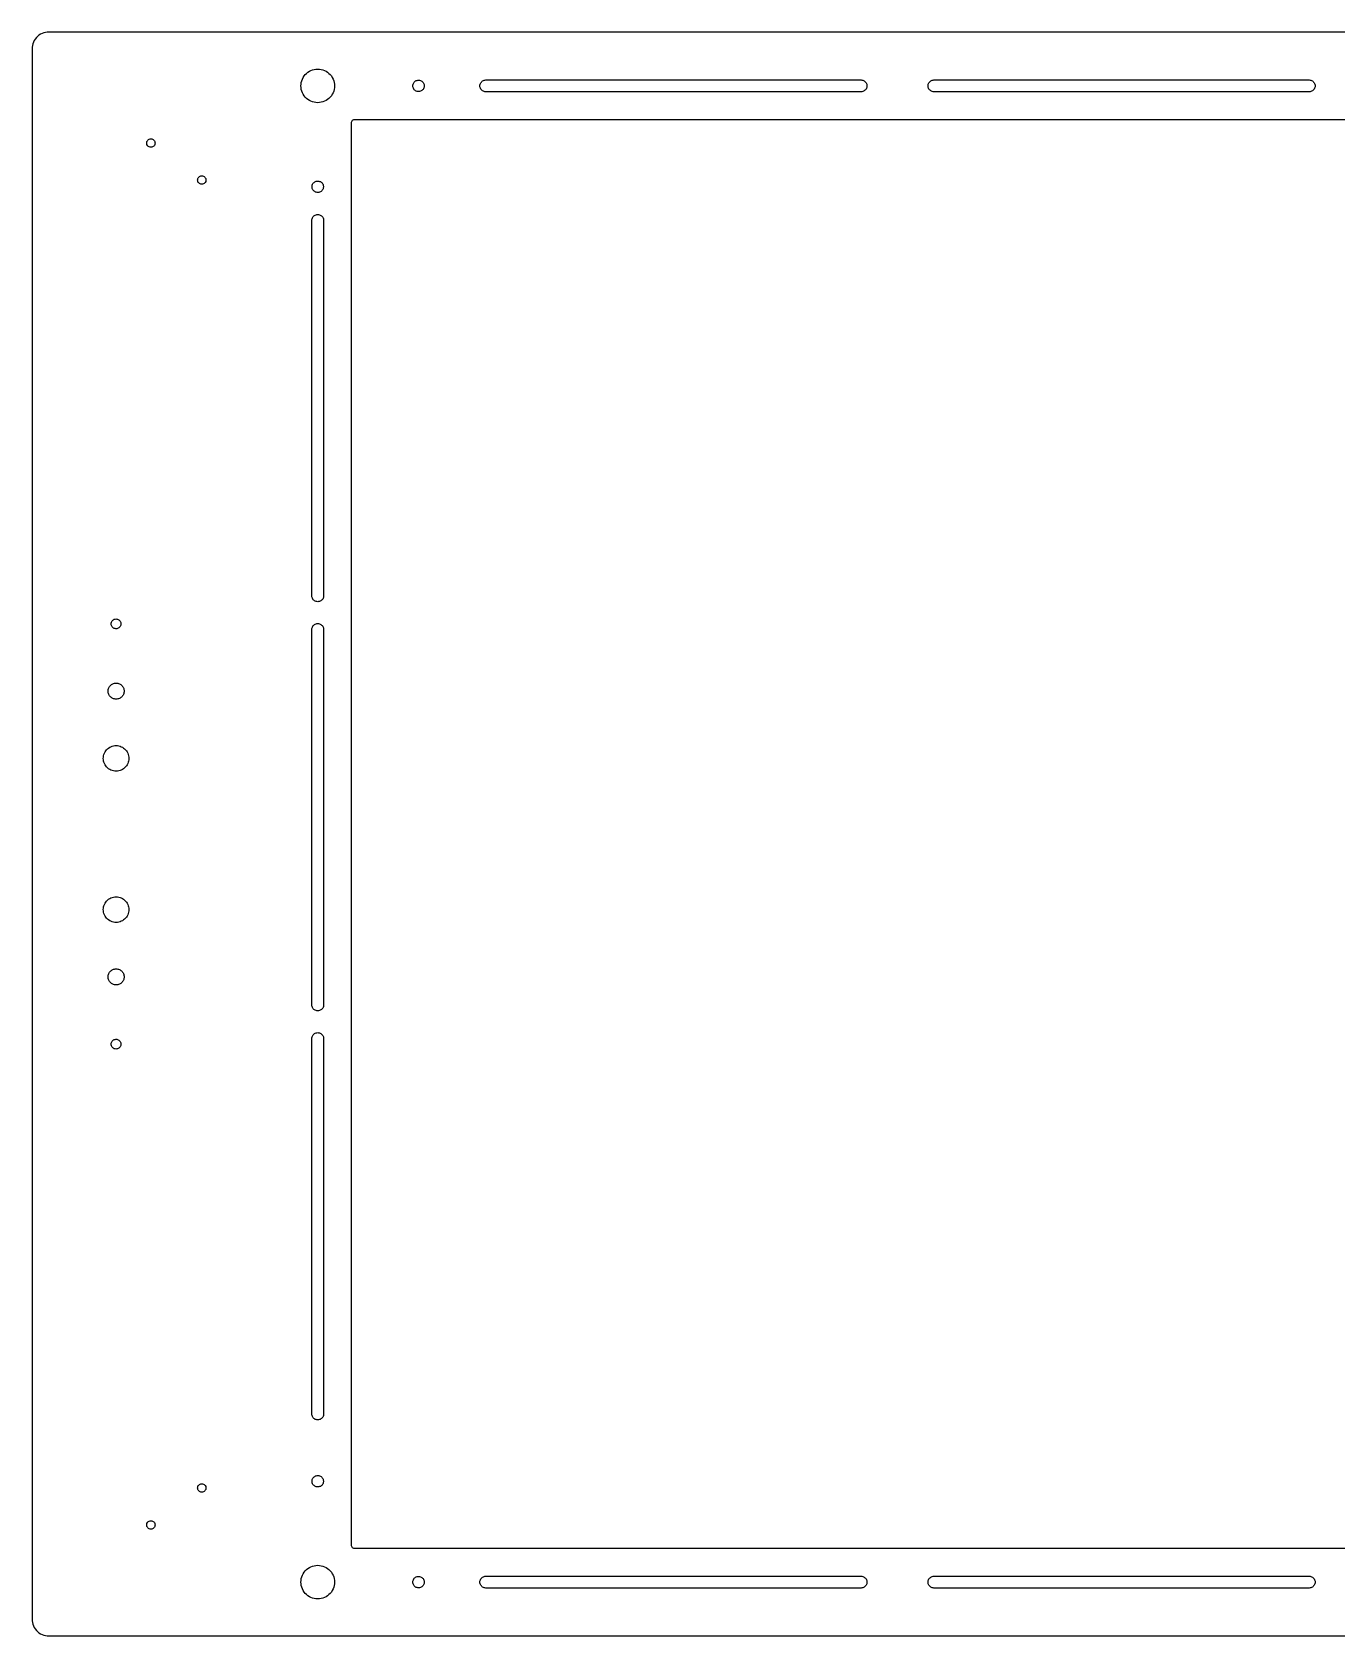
# Model space of a CAD drawing. Header units: metres. Extents: x -325 to 325, y -238 to 238.
# Drawn here: x -325 to 63.2, y -238.5 to 238.5 of the extents above; entities that cross this region are included whole.
import ezdxf

# ---------------------------------------------------------------- set-up
doc = ezdxf.new("R2010")
doc.units = ezdxf.units.M

msp = doc.modelspace()

# ---------------------------------------------------------------- linework, layer by layer
for p, q in [((-320, 238.5), (-320.523, 238.473)), ((320, 238.5), (-320, 238.5)), ((-324.973, 234.023), (-325, 233.5)), ((-324.891, 234.54), (-324.973, 234.023)), ((-324.755, 235.045), (-324.891, 234.54)), ((-324.568, 235.534), (-324.755, 235.045)), ((-324.33, 236), (-324.568, 235.534)), ((-324.045, 236.439), (-324.33, 236)), ((-323.716, 236.846), (-324.045, 236.439)), ((-323.346, 237.216), (-323.716, 236.846)), ((-322.939, 237.545), (-323.346, 237.216)), ((-322.5, 237.83), (-322.939, 237.545)), ((-322.034, 238.068), (-322.5, 237.83)), ((-321.545, 238.255), (-322.034, 238.068)), ((-321.04, 238.391), (-321.545, 238.255)), ((-320.523, 238.473), (-321.04, 238.391)), ((-325, 233.5), (-325, -233.5)), ((-244.755, 224.045), (-244.568, 224.534)), ((-244.568, 224.534), (-244.33, 225)), ((-244.33, 225), (-244.045, 225.439)), ((-244.045, 225.439), (-243.716, 225.846)), ((-243.716, 225.846), (-243.346, 226.216)), ((-243.346, 226.216), (-242.939, 226.545)), ((-242.939, 226.545), (-242.5, 226.83)), ((-242.5, 226.83), (-242.034, 227.068)), ((-242.034, 227.068), (-241.545, 227.255)), ((-241.545, 227.255), (-241.04, 227.391)), ((-241.04, 227.391), (-240.523, 227.473)), ((-240.523, 227.473), (-240, 227.5)), ((-240, 227.5), (-239.477, 227.473)), ((-239.477, 227.473), (-238.96, 227.391)), ((-238.96, 227.391), (-238.455, 227.255)), ((-238.455, 227.255), (-237.966, 227.068)), ((-237.966, 227.068), (-237.5, 226.83)), ((-237.5, 226.83), (-237.061, 226.545)), ((-237.061, 226.545), (-236.654, 226.216)), ((-236.654, 226.216), (-236.284, 225.846)), ((-236.284, 225.846), (-235.955, 225.439)), ((-235.955, 225.439), (-235.67, 225)), ((-235.67, 225), (-235.432, 224.534)), ((-235.432, 224.534), (-235.245, 224.045)), ((-210.43, 224.145), (-210.186, 224.19)), ((-210.186, 224.19), (-209.938, 224.199)), ((-209.938, 224.199), (-209.691, 224.172)), ((-190.493, 224.179), (-190.249, 224.232)), ((-190.249, 224.232), (-190, 224.25)), ((-190, 224.25), (-78.3333, 224.25)), ((-78.3333, 224.25), (-78.0843, 224.232)), ((-78.0843, 224.232), (-77.8403, 224.179)), ((-57.1597, 224.179), (-56.9157, 224.232)), ((-56.9157, 224.232), (-56.6667, 224.25)), ((-56.6667, 224.25), (55, 224.25)), ((55, 224.25), (55.249, 224.232)), ((55.249, 224.232), (55.493, 224.179)), ((-245, 222.5), (-244.973, 223.023)), ((-244.973, 221.977), (-245, 222.5)), ((-244.973, 223.023), (-244.891, 223.54)), ((-244.891, 221.46), (-244.973, 221.977)), ((-244.891, 223.54), (-244.755, 224.045)), ((-244.755, 220.955), (-244.891, 221.46)), ((-244.568, 220.466), (-244.755, 220.955)), ((-244.33, 220), (-244.568, 220.466)), ((-244.045, 219.561), (-244.33, 220)), ((-243.716, 219.154), (-244.045, 219.561)), ((-235.955, 219.561), (-236.284, 219.154)), ((-235.67, 220), (-235.955, 219.561)), ((-235.432, 220.466), (-235.67, 220)), ((-235.245, 220.955), (-235.432, 220.466)), ((-235.245, 224.045), (-235.109, 223.54)), ((-235.109, 221.46), (-235.245, 220.955)), ((-235.109, 223.54), (-235.027, 223.023)), ((-235.027, 221.977), (-235.109, 221.46)), ((-235.027, 223.023), (-235, 222.5)), ((-235, 222.5), (-235.027, 221.977)), ((-211.7, 222.5), (-211.682, 222.748)), ((-211.682, 222.252), (-211.7, 222.5)), ((-211.682, 222.748), (-211.628, 222.99)), ((-211.628, 222.01), (-211.682, 222.252)), ((-211.628, 222.99), (-211.539, 223.222)), ((-211.539, 221.778), (-211.628, 222.01)), ((-211.539, 223.222), (-211.418, 223.438)), ((-211.418, 221.562), (-211.539, 221.778)), ((-211.418, 223.438), (-211.266, 223.634)), ((-211.266, 221.366), (-211.418, 221.562)), ((-211.266, 223.634), (-211.087, 223.807)), ((-211.087, 221.193), (-211.266, 221.366)), ((-211.087, 223.807), (-210.886, 223.951)), ((-210.886, 221.049), (-211.087, 221.193)), ((-210.886, 223.951), (-210.665, 224.065)), ((-210.665, 220.935), (-210.886, 221.049)), ((-210.665, 224.065), (-210.43, 224.145)), ((-210.43, 220.855), (-210.665, 220.935)), ((-210.186, 220.81), (-210.43, 220.855)), ((-209.938, 220.801), (-210.186, 220.81)), ((-209.691, 220.828), (-209.938, 220.801)), ((-209.691, 224.172), (-209.451, 224.109)), ((-209.451, 220.891), (-209.691, 220.828)), ((-209.451, 224.109), (-209.223, 224.012)), ((-209.223, 220.988), (-209.451, 220.891)), ((-209.223, 224.012), (-209.011, 223.883)), ((-209.011, 221.117), (-209.223, 220.988)), ((-209.011, 223.883), (-208.82, 223.724)), ((-208.82, 221.276), (-209.011, 221.117)), ((-208.82, 223.724), (-208.654, 223.539)), ((-208.654, 221.461), (-208.82, 221.276)), ((-208.654, 223.539), (-208.518, 223.332)), ((-208.518, 221.668), (-208.654, 221.461)), ((-208.518, 223.332), (-208.412, 223.107)), ((-208.412, 221.893), (-208.518, 221.668)), ((-208.412, 223.107), (-208.341, 222.87)), ((-208.341, 222.13), (-208.412, 221.893)), ((-208.341, 222.87), (-208.305, 222.624)), ((-208.305, 222.376), (-208.341, 222.13)), ((-208.305, 222.624), (-208.305, 222.376)), ((-191.75, 222.5), (-191.732, 222.749)), ((-191.732, 222.251), (-191.75, 222.5)), ((-191.732, 222.749), (-191.679, 222.993)), ((-191.679, 222.007), (-191.732, 222.251)), ((-191.679, 222.993), (-191.592, 223.227)), ((-191.592, 221.773), (-191.679, 222.007)), ((-191.592, 223.227), (-191.472, 223.446)), ((-191.472, 221.554), (-191.592, 221.773)), ((-191.472, 223.446), (-191.323, 223.646)), ((-191.323, 221.354), (-191.472, 221.554)), ((-191.323, 223.646), (-191.146, 223.823)), ((-191.146, 221.177), (-191.323, 221.354)), ((-191.146, 223.823), (-190.946, 223.972)), ((-190.946, 221.028), (-191.146, 221.177)), ((-190.946, 223.972), (-190.727, 224.092)), ((-190.727, 220.908), (-190.946, 221.028)), ((-190.727, 224.092), (-190.493, 224.179)), ((-190.493, 220.821), (-190.727, 220.908)), ((-190.249, 220.768), (-190.493, 220.821)), ((-190, 220.75), (-190.249, 220.768)), ((-78.3333, 220.75), (-190, 220.75)), ((-78.0843, 220.768), (-78.3333, 220.75)), ((-77.8403, 220.821), (-78.0843, 220.768)), ((-77.8403, 224.179), (-77.6064, 224.092)), ((-77.6064, 220.908), (-77.8403, 220.821)), ((-77.6064, 224.092), (-77.3872, 223.972)), ((-77.3872, 221.028), (-77.6064, 220.908)), ((-77.3872, 223.972), (-77.1873, 223.823)), ((-77.1873, 221.177), (-77.3872, 221.028)), ((-77.1873, 223.823), (-77.0108, 223.646)), ((-77.0108, 221.354), (-77.1873, 221.177)), ((-77.0108, 223.646), (-76.8611, 223.446)), ((-76.8611, 221.554), (-77.0108, 221.354)), ((-76.8611, 223.446), (-76.7415, 223.227)), ((-76.7415, 221.773), (-76.8611, 221.554)), ((-76.7415, 223.227), (-76.6542, 222.993)), ((-76.6542, 222.007), (-76.7415, 221.773)), ((-76.6542, 222.993), (-76.6011, 222.749)), ((-76.6011, 222.251), (-76.6542, 222.007)), ((-76.6011, 222.749), (-76.5833, 222.5)), ((-76.5833, 222.5), (-76.6011, 222.251)), ((-58.4167, 222.5), (-58.3988, 222.749)), ((-58.3988, 222.251), (-58.4167, 222.5)), ((-58.3988, 222.749), (-58.3458, 222.993)), ((-58.3458, 222.007), (-58.3988, 222.251)), ((-58.3458, 222.993), (-58.2585, 223.227)), ((-58.2585, 221.773), (-58.3458, 222.007)), ((-58.2585, 223.227), (-58.1389, 223.446)), ((-58.1389, 221.554), (-58.2585, 221.773)), ((-58.1389, 223.446), (-57.9892, 223.646)), ((-57.9892, 221.354), (-58.1389, 221.554)), ((-57.9892, 223.646), (-57.8127, 223.823)), ((-57.8127, 221.177), (-57.9892, 221.354)), ((-57.8127, 223.823), (-57.6128, 223.972)), ((-57.6128, 221.028), (-57.8127, 221.177)), ((-57.6128, 223.972), (-57.3936, 224.092)), ((-57.3936, 220.908), (-57.6128, 221.028)), ((-57.3936, 224.092), (-57.1597, 224.179)), ((-57.1597, 220.821), (-57.3936, 220.908)), ((-56.9157, 220.768), (-57.1597, 220.821)), ((-56.6667, 220.75), (-56.9157, 220.768)), ((55, 220.75), (-56.6667, 220.75)), ((55.249, 220.768), (55, 220.75)), ((55.493, 220.821), (55.249, 220.768)), ((55.493, 224.179), (55.727, 224.092)), ((55.727, 220.908), (55.493, 220.821)), ((55.727, 224.092), (55.9461, 223.972)), ((55.9461, 221.028), (55.727, 220.908)), ((55.9461, 223.972), (56.146, 223.823)), ((56.146, 221.177), (55.9461, 221.028)), ((56.146, 223.823), (56.3226, 223.646)), ((56.3226, 221.354), (56.146, 221.177)), ((56.3226, 223.646), (56.4722, 223.446)), ((56.4722, 221.554), (56.3226, 221.354)), ((56.4722, 223.446), (56.5918, 223.227)), ((56.5918, 221.773), (56.4722, 221.554)), ((56.5918, 223.227), (56.6791, 222.993)), ((56.6791, 222.007), (56.5918, 221.773)), ((56.6791, 222.993), (56.7322, 222.749)), ((56.7322, 222.251), (56.6791, 222.007)), ((56.7322, 222.749), (56.75, 222.5)), ((56.75, 222.5), (56.7322, 222.251)), ((-243.346, 218.784), (-243.716, 219.154)), ((-242.939, 218.455), (-243.346, 218.784)), ((-242.5, 218.17), (-242.939, 218.455)), ((-242.034, 217.932), (-242.5, 218.17)), ((-241.545, 217.745), (-242.034, 217.932)), ((-241.04, 217.609), (-241.545, 217.745)), ((-240.523, 217.527), (-241.04, 217.609)), ((-240, 217.5), (-240.523, 217.527)), ((-239.477, 217.527), (-240, 217.5)), ((-238.96, 217.609), (-239.477, 217.527)), ((-238.455, 217.745), (-238.96, 217.609)), ((-237.966, 217.932), (-238.455, 217.745)), ((-237.5, 218.17), (-237.966, 217.932)), ((-237.061, 218.455), (-237.5, 218.17)), ((-236.654, 218.784), (-237.061, 218.455)), ((-236.284, 219.154), (-236.654, 218.784)), ((-230, 211.5), (-229.975, 211.723)), ((-230, -211.5), (-230, 211.5)), ((-229.975, 211.723), (-229.901, 211.934)), ((-229.901, 211.934), (-229.782, 212.123)), ((-229.782, 212.123), (-229.623, 212.282)), ((-229.623, 212.282), (-229.434, 212.401)), ((-229.434, 212.401), (-229.223, 212.475)), ((-229.223, 212.475), (-229, 212.5)), ((-229, 212.5), (229, 212.5)), ((-290.9, 205.5), (-290.876, 205.744)), ((-290.876, 205.256), (-290.9, 205.5)), ((-290.876, 205.744), (-290.805, 205.978)), ((-290.805, 205.022), (-290.876, 205.256)), ((-290.805, 205.978), (-290.689, 206.194)), ((-290.689, 206.194), (-290.534, 206.384)), ((-290.534, 206.384), (-290.344, 206.539)), ((-290.344, 206.539), (-290.128, 206.655)), ((-290.128, 206.655), (-289.894, 206.726)), ((-289.894, 206.726), (-289.65, 206.75)), ((-289.65, 206.75), (-289.406, 206.726)), ((-289.406, 206.726), (-289.172, 206.655)), ((-289.172, 206.655), (-288.956, 206.539)), ((-288.956, 206.539), (-288.766, 206.384)), ((-288.766, 206.384), (-288.611, 206.194)), ((-288.611, 206.194), (-288.495, 205.978)), ((-288.495, 205.978), (-288.424, 205.744)), ((-288.424, 205.256), (-288.495, 205.022)), ((-288.424, 205.744), (-288.4, 205.5)), ((-288.4, 205.5), (-288.424, 205.256)), ((-290.689, 204.806), (-290.805, 205.022)), ((-290.534, 204.616), (-290.689, 204.806)), ((-290.344, 204.461), (-290.534, 204.616)), ((-290.128, 204.345), (-290.344, 204.461)), ((-289.894, 204.274), (-290.128, 204.345)), ((-289.65, 204.25), (-289.894, 204.274)), ((-289.406, 204.274), (-289.65, 204.25)), ((-289.172, 204.345), (-289.406, 204.274)), ((-288.956, 204.461), (-289.172, 204.345)), ((-288.766, 204.616), (-288.956, 204.461)), ((-288.611, 204.806), (-288.766, 204.616)), ((-288.495, 205.022), (-288.611, 204.806)), ((-275.194, 195.539), (-274.978, 195.655)), ((-274.978, 195.655), (-274.744, 195.726)), ((-274.744, 195.726), (-274.5, 195.75)), ((-274.5, 195.75), (-274.256, 195.726)), ((-274.256, 195.726), (-274.022, 195.655)), ((-274.022, 195.655), (-273.806, 195.539)), ((-275.75, 194.5), (-275.726, 194.744)), ((-275.726, 194.256), (-275.75, 194.5)), ((-275.726, 194.744), (-275.655, 194.978)), ((-275.655, 194.022), (-275.726, 194.256)), ((-275.655, 194.978), (-275.539, 195.194)), ((-275.539, 193.806), (-275.655, 194.022)), ((-275.539, 195.194), (-275.384, 195.384)), ((-275.384, 193.616), (-275.539, 193.806)), ((-275.384, 195.384), (-275.194, 195.539)), ((-275.194, 193.461), (-275.384, 193.616)), ((-274.978, 193.345), (-275.194, 193.461)), ((-274.744, 193.274), (-274.978, 193.345)), ((-274.5, 193.25), (-274.744, 193.274)), ((-274.256, 193.274), (-274.5, 193.25)), ((-274.022, 193.345), (-274.256, 193.274)), ((-273.806, 193.461), (-274.022, 193.345)), ((-273.806, 195.539), (-273.616, 195.384)), ((-273.616, 193.616), (-273.806, 193.461)), ((-273.616, 195.384), (-273.461, 195.194)), ((-273.461, 193.806), (-273.616, 193.616)), ((-273.461, 195.194), (-273.345, 194.978)), ((-273.345, 194.022), (-273.461, 193.806)), ((-273.345, 194.978), (-273.274, 194.744)), ((-273.274, 194.256), (-273.345, 194.022)), ((-273.274, 194.744), (-273.25, 194.5)), ((-273.25, 194.5), (-273.274, 194.256)), ((-241.7, 192.5), (-241.682, 192.748)), ((-241.682, 192.252), (-241.7, 192.5)), ((-241.682, 192.748), (-241.628, 192.99)), ((-241.628, 192.01), (-241.682, 192.252)), ((-241.628, 192.99), (-241.539, 193.222)), ((-241.539, 191.778), (-241.628, 192.01)), ((-241.539, 193.222), (-241.418, 193.438)), ((-241.418, 191.562), (-241.539, 191.778)), ((-241.418, 193.438), (-241.266, 193.634)), ((-241.266, 191.366), (-241.418, 191.562)), ((-241.266, 193.634), (-241.087, 193.807)), ((-241.087, 191.193), (-241.266, 191.366)), ((-241.087, 193.807), (-240.886, 193.951)), ((-240.886, 191.049), (-241.087, 191.193)), ((-240.886, 193.951), (-240.665, 194.065)), ((-240.665, 190.935), (-240.886, 191.049)), ((-240.665, 194.065), (-240.43, 194.145)), ((-240.43, 190.855), (-240.665, 190.935)), ((-240.43, 194.145), (-240.186, 194.19)), ((-240.186, 190.81), (-240.43, 190.855)), ((-240.186, 194.19), (-239.938, 194.199)), ((-239.938, 190.801), (-240.186, 190.81)), ((-239.938, 194.199), (-239.691, 194.172)), ((-239.691, 190.828), (-239.938, 190.801)), ((-239.691, 194.172), (-239.451, 194.109)), ((-239.451, 190.891), (-239.691, 190.828)), ((-239.451, 194.109), (-239.223, 194.012)), ((-239.223, 190.988), (-239.451, 190.891)), ((-239.223, 194.012), (-239.011, 193.883)), ((-239.011, 191.117), (-239.223, 190.988)), ((-239.011, 193.883), (-238.82, 193.724)), ((-238.82, 191.276), (-239.011, 191.117)), ((-238.82, 193.724), (-238.654, 193.539)), ((-238.654, 191.461), (-238.82, 191.276)), ((-238.654, 193.539), (-238.518, 193.332)), ((-238.518, 191.668), (-238.654, 191.461)), ((-238.518, 193.332), (-238.412, 193.107)), ((-238.412, 191.893), (-238.518, 191.668)), ((-238.412, 193.107), (-238.341, 192.87)), ((-238.341, 192.13), (-238.412, 191.893)), ((-238.341, 192.87), (-238.305, 192.624)), ((-238.305, 192.376), (-238.341, 192.13)), ((-238.305, 192.624), (-238.305, 192.376)), ((-241.75, 182.5), (-241.732, 182.749)), ((-241.75, 70.8333), (-241.75, 182.5)), ((-241.732, 182.749), (-241.679, 182.993)), ((-241.679, 182.993), (-241.592, 183.227)), ((-241.592, 183.227), (-241.472, 183.446)), ((-241.472, 183.446), (-241.323, 183.646)), ((-241.323, 183.646), (-241.146, 183.823)), ((-241.146, 183.823), (-240.946, 183.972)), ((-240.946, 183.972), (-240.727, 184.092)), ((-240.727, 184.092), (-240.493, 184.179)), ((-240.493, 184.179), (-240.249, 184.232)), ((-240.249, 184.232), (-240, 184.25)), ((-240, 184.25), (-239.751, 184.232)), ((-239.751, 184.232), (-239.507, 184.179)), ((-239.507, 184.179), (-239.273, 184.092)), ((-239.273, 184.092), (-239.054, 183.972)), ((-239.054, 183.972), (-238.854, 183.823)), ((-238.854, 183.823), (-238.677, 183.646)), ((-238.677, 183.646), (-238.528, 183.446)), ((-238.528, 183.446), (-238.408, 183.227)), ((-238.408, 183.227), (-238.321, 182.993)), ((-238.321, 182.993), (-238.268, 182.749)), ((-238.268, 182.749), (-238.25, 182.5)), ((-238.25, 182.5), (-238.25, 70.8333)), ((-241.732, 70.5843), (-241.75, 70.8333)), ((-241.679, 70.3403), (-241.732, 70.5843)), ((-241.592, 70.1064), (-241.679, 70.3403)), ((-241.472, 69.8872), (-241.592, 70.1064)), ((-241.323, 69.6873), (-241.472, 69.8872)), ((-241.146, 69.5108), (-241.323, 69.6873)), ((-240.946, 69.3611), (-241.146, 69.5108)), ((-240.727, 69.2415), (-240.946, 69.3611)), ((-240.493, 69.1542), (-240.727, 69.2415)), ((-240.249, 69.1011), (-240.493, 69.1542)), ((-240, 69.0833), (-240.249, 69.1011)), ((-239.751, 69.1011), (-240, 69.0833)), ((-239.507, 69.1542), (-239.751, 69.1011)), ((-239.273, 69.2415), (-239.507, 69.1542)), ((-239.054, 69.3611), (-239.273, 69.2415)), ((-238.854, 69.5108), (-239.054, 69.3611)), ((-238.677, 69.6873), (-238.854, 69.5108)), ((-238.528, 69.8872), (-238.677, 69.6873)), ((-238.408, 70.1064), (-238.528, 69.8872)), ((-238.321, 70.3403), (-238.408, 70.1064)), ((-238.268, 70.5843), (-238.321, 70.3403)), ((-238.25, 70.8333), (-238.268, 70.5843)), ((-301.45, 62.5), (-301.429, 62.745)), ((-301.429, 62.2549), (-301.45, 62.5)), ((-301.429, 62.745), (-301.367, 62.983)), ((-301.367, 62.0169), (-301.429, 62.2549)), ((-301.367, 62.983), (-301.266, 63.2072)), ((-301.266, 61.7928), (-301.367, 62.0169)), ((-301.266, 63.2072), (-301.128, 63.4109)), ((-301.128, 63.4109), (-300.958, 63.5885)), ((-300.958, 63.5885), (-300.76, 63.7347)), ((-300.76, 63.7347), (-300.541, 63.8454)), ((-300.541, 63.8454), (-300.305, 63.9174)), ((-300.305, 63.9174), (-300.062, 63.9487)), ((-300.062, 63.9487), (-299.816, 63.9382)), ((-299.816, 63.9382), (-299.575, 63.8864)), ((-299.575, 63.8864), (-299.347, 63.7947)), ((-299.347, 63.7947), (-299.138, 63.6658)), ((-299.138, 63.6658), (-298.953, 63.5033)), ((-298.953, 63.5033), (-298.799, 63.312)), ((-298.799, 63.312), (-298.679, 63.0972)), ((-298.679, 63.0972), (-298.597, 62.8654)), ((-298.597, 62.1346), (-298.679, 61.9027)), ((-298.597, 62.8654), (-298.555, 62.623)), ((-298.555, 62.377), (-298.597, 62.1346)), ((-298.555, 62.623), (-298.555, 62.377)), ((-241.323, 61.9793), (-241.146, 62.1559)), ((-241.146, 62.1559), (-240.946, 62.3055)), ((-240.946, 62.3055), (-240.727, 62.4252)), ((-240.727, 62.4252), (-240.493, 62.5124)), ((-240.493, 62.5124), (-240.249, 62.5655)), ((-240.249, 62.5655), (-240, 62.5833)), ((-240, 62.5833), (-239.751, 62.5655)), ((-239.751, 62.5655), (-239.507, 62.5124)), ((-239.507, 62.5124), (-239.273, 62.4252)), ((-239.273, 62.4252), (-239.054, 62.3055)), ((-239.054, 62.3055), (-238.854, 62.1559)), ((-238.854, 62.1559), (-238.677, 61.9793)), ((-301.128, 61.5891), (-301.266, 61.7928)), ((-300.958, 61.4115), (-301.128, 61.5891)), ((-300.76, 61.2653), (-300.958, 61.4115)), ((-300.541, 61.1546), (-300.76, 61.2653)), ((-300.305, 61.0825), (-300.541, 61.1546)), ((-300.062, 61.0513), (-300.305, 61.0825)), ((-299.816, 61.0617), (-300.062, 61.0513)), ((-299.575, 61.1136), (-299.816, 61.0617)), ((-299.347, 61.2052), (-299.575, 61.1136)), ((-299.138, 61.3342), (-299.347, 61.2052)), ((-298.953, 61.4967), (-299.138, 61.3342)), ((-298.799, 61.688), (-298.953, 61.4967)), ((-298.679, 61.9027), (-298.799, 61.688)), ((-241.75, 60.8333), (-241.732, 61.0824)), ((-241.75, -50.8333), (-241.75, 60.8333)), ((-241.732, 61.0824), (-241.679, 61.3264)), ((-241.679, 61.3264), (-241.592, 61.5603)), ((-241.592, 61.5603), (-241.472, 61.7794)), ((-241.472, 61.7794), (-241.323, 61.9793)), ((-238.677, 61.9793), (-238.528, 61.7794)), ((-238.528, 61.7794), (-238.408, 61.5603)), ((-238.408, 61.5603), (-238.321, 61.3264)), ((-238.321, 61.3264), (-238.268, 61.0824)), ((-238.268, 61.0824), (-238.25, 60.8333)), ((-238.25, 60.8333), (-238.25, -50.8333)), ((-302.387, 42.7509), (-302.348, 42.999)), ((-302.348, 42.999), (-302.283, 43.2416)), ((-302.283, 43.2416), (-302.193, 43.4762)), ((-302.193, 43.4762), (-302.078, 43.7)), ((-302.078, 43.7), (-301.942, 43.9107)), ((-301.942, 43.9107), (-301.784, 44.1059)), ((-301.784, 44.1059), (-301.606, 44.2835)), ((-301.606, 44.2835), (-301.411, 44.4416)), ((-301.411, 44.4416), (-301.2, 44.5785)), ((-301.2, 44.5785), (-300.976, 44.6925)), ((-300.976, 44.6925), (-300.742, 44.7825)), ((-300.742, 44.7825), (-300.499, 44.8475)), ((-300.499, 44.8475), (-300.251, 44.8868)), ((-300.251, 44.8868), (-300, 44.9)), ((-300, 44.9), (-299.749, 44.8868)), ((-299.749, 44.8868), (-299.501, 44.8475)), ((-299.501, 44.8475), (-299.258, 44.7825)), ((-299.258, 44.7825), (-299.024, 44.6925)), ((-299.024, 44.6925), (-298.8, 44.5785)), ((-298.8, 44.5785), (-298.589, 44.4416)), ((-298.589, 44.4416), (-298.394, 44.2835)), ((-298.394, 44.2835), (-298.216, 44.1059)), ((-298.216, 44.1059), (-298.058, 43.9107)), ((-298.058, 43.9107), (-297.922, 43.7)), ((-297.922, 43.7), (-297.807, 43.4762)), ((-297.807, 43.4762), (-297.717, 43.2416)), ((-297.717, 43.2416), (-297.652, 42.999)), ((-297.652, 42.999), (-297.613, 42.7509)), ((-302.4, 42.5), (-302.387, 42.7509)), ((-302.387, 42.2491), (-302.4, 42.5)), ((-302.348, 42.001), (-302.387, 42.2491)), ((-302.283, 41.7583), (-302.348, 42.001)), ((-302.193, 41.5238), (-302.283, 41.7583)), ((-302.078, 41.3), (-302.193, 41.5238)), ((-301.942, 41.0893), (-302.078, 41.3)), ((-301.784, 40.8941), (-301.942, 41.0893)), ((-301.606, 40.7164), (-301.784, 40.8941)), ((-301.411, 40.5583), (-301.606, 40.7164)), ((-301.2, 40.4215), (-301.411, 40.5583)), ((-300.976, 40.3075), (-301.2, 40.4215)), ((-300.742, 40.2175), (-300.976, 40.3075)), ((-300.499, 40.1524), (-300.742, 40.2175)), ((-300.251, 40.1131), (-300.499, 40.1524)), ((-300, 40.1), (-300.251, 40.1131)), ((-299.749, 40.1131), (-300, 40.1)), ((-299.501, 40.1524), (-299.749, 40.1131)), ((-299.258, 40.2175), (-299.501, 40.1524)), ((-299.024, 40.3075), (-299.258, 40.2175)), ((-298.8, 40.4215), (-299.024, 40.3075)), ((-298.589, 40.5583), (-298.8, 40.4215)), ((-298.394, 40.7164), (-298.589, 40.5583)), ((-298.216, 40.8941), (-298.394, 40.7164)), ((-298.058, 41.0893), (-298.216, 40.8941)), ((-297.922, 41.3), (-298.058, 41.0893)), ((-297.807, 41.5238), (-297.922, 41.3)), ((-297.717, 41.7583), (-297.807, 41.5238)), ((-297.652, 42.001), (-297.717, 41.7583)), ((-297.613, 42.2491), (-297.652, 42.001)), ((-297.613, 42.7509), (-297.6, 42.5)), ((-297.6, 42.5), (-297.613, 42.2491)), ((-303.614, 23.6743), (-303.471, 24.0456)), ((-303.471, 24.0456), (-303.291, 24.4)), ((-303.291, 24.4), (-303.074, 24.7336)), ((-303.074, 24.7336), (-302.824, 25.0427)), ((-302.824, 25.0427), (-302.543, 25.3239)), ((-302.543, 25.3239), (-302.234, 25.5743)), ((-302.234, 25.5743), (-301.9, 25.7909)), ((-301.9, 25.7909), (-301.546, 25.9715)), ((-301.546, 25.9715), (-301.174, 26.114)), ((-301.174, 26.114), (-300.79, 26.2169)), ((-300.79, 26.2169), (-300.397, 26.2792)), ((-300.397, 26.2792), (-300, 26.3)), ((-300, 26.3), (-299.603, 26.2792)), ((-299.603, 26.2792), (-299.21, 26.2169)), ((-299.21, 26.2169), (-298.826, 26.114)), ((-298.826, 26.114), (-298.454, 25.9715)), ((-298.454, 25.9715), (-298.1, 25.7909)), ((-298.1, 25.7909), (-297.766, 25.5743)), ((-297.766, 25.5743), (-297.457, 25.3239)), ((-297.457, 25.3239), (-297.176, 25.0427)), ((-297.176, 25.0427), (-296.926, 24.7336)), ((-296.926, 24.7336), (-296.709, 24.4)), ((-296.709, 24.4), (-296.529, 24.0456)), ((-296.529, 24.0456), (-296.386, 23.6743)), ((-303.8, 22.5), (-303.779, 22.8972)), ((-303.779, 22.1028), (-303.8, 22.5)), ((-303.779, 22.8972), (-303.717, 23.2901)), ((-303.717, 21.7099), (-303.779, 22.1028)), ((-303.717, 23.2901), (-303.614, 23.6743)), ((-303.614, 21.3257), (-303.717, 21.7099)), ((-303.471, 20.9544), (-303.614, 21.3257)), ((-303.291, 20.6), (-303.471, 20.9544)), ((-303.074, 20.2664), (-303.291, 20.6)), ((-302.824, 19.9573), (-303.074, 20.2664)), ((-302.543, 19.676), (-302.824, 19.9573)), ((-302.234, 19.4257), (-302.543, 19.676)), ((-301.9, 19.2091), (-302.234, 19.4257)), ((-301.546, 19.0285), (-301.9, 19.2091)), ((-298.1, 19.2091), (-298.454, 19.0285)), ((-297.766, 19.4257), (-298.1, 19.2091)), ((-297.457, 19.676), (-297.766, 19.4257)), ((-297.176, 19.9573), (-297.457, 19.676)), ((-296.926, 20.2664), (-297.176, 19.9573)), ((-296.709, 20.6), (-296.926, 20.2664)), ((-296.529, 20.9544), (-296.709, 20.6)), ((-296.386, 21.3257), (-296.529, 20.9544)), ((-296.386, 23.6743), (-296.283, 23.2901)), ((-296.283, 21.7099), (-296.386, 21.3257)), ((-296.283, 23.2901), (-296.221, 22.8972)), ((-296.221, 22.1028), (-296.283, 21.7099)), ((-296.221, 22.8972), (-296.2, 22.5)), ((-296.2, 22.5), (-296.221, 22.1028)), ((-301.174, 18.886), (-301.546, 19.0285)), ((-300.79, 18.783), (-301.174, 18.886)), ((-300.397, 18.7208), (-300.79, 18.783)), ((-300, 18.7), (-300.397, 18.7208)), ((-299.603, 18.7208), (-300, 18.7)), ((-299.21, 18.783), (-299.603, 18.7208)), ((-298.826, 18.886), (-299.21, 18.783)), ((-298.454, 19.0285), (-298.826, 18.886)), ((-301.9, -19.2091), (-301.546, -19.0285)), ((-301.546, -19.0285), (-301.174, -18.886)), ((-301.174, -18.886), (-300.79, -18.783)), ((-300.79, -18.783), (-300.397, -18.7208)), ((-300.397, -18.7208), (-300, -18.7)), ((-300, -18.7), (-299.603, -18.7208)), ((-299.603, -18.7208), (-299.21, -18.783)), ((-299.21, -18.783), (-298.826, -18.886)), ((-298.826, -18.886), (-298.454, -19.0285)), ((-298.454, -19.0285), (-298.1, -19.2091)), ((-303.8, -22.5), (-303.779, -22.1028)), ((-303.779, -22.8972), (-303.8, -22.5)), ((-303.779, -22.1028), (-303.717, -21.7099)), ((-303.717, -23.2901), (-303.779, -22.8972)), ((-303.717, -21.7099), (-303.614, -21.3257)), ((-303.614, -23.6743), (-303.717, -23.2901)), ((-303.614, -21.3257), (-303.471, -20.9544)), ((-303.471, -24.0456), (-303.614, -23.6743)), ((-303.471, -20.9544), (-303.291, -20.6)), ((-303.291, -20.6), (-303.074, -20.2664)), ((-303.074, -20.2664), (-302.824, -19.9573)), ((-302.824, -19.9573), (-302.543, -19.676)), ((-302.543, -19.676), (-302.234, -19.4257)), ((-302.234, -19.4257), (-301.9, -19.2091)), ((-298.1, -19.2091), (-297.766, -19.4257)), ((-297.766, -19.4257), (-297.457, -19.676)), ((-297.457, -19.676), (-297.176, -19.9573)), ((-297.176, -19.9573), (-296.926, -20.2664)), ((-296.926, -20.2664), (-296.709, -20.6)), ((-296.709, -20.6), (-296.529, -20.9544)), ((-296.529, -20.9544), (-296.386, -21.3257)), ((-296.386, -23.6743), (-296.529, -24.0456)), ((-296.386, -21.3257), (-296.283, -21.7099)), ((-296.283, -23.2901), (-296.386, -23.6743)), ((-296.283, -21.7099), (-296.221, -22.1028)), ((-296.221, -22.8972), (-296.283, -23.2901)), ((-296.221, -22.1028), (-296.2, -22.5)), ((-296.2, -22.5), (-296.221, -22.8972)), ((-303.291, -24.4), (-303.471, -24.0456)), ((-303.074, -24.7336), (-303.291, -24.4)), ((-302.824, -25.0427), (-303.074, -24.7336)), ((-302.543, -25.3239), (-302.824, -25.0427)), ((-302.234, -25.5743), (-302.543, -25.3239)), ((-301.9, -25.7909), (-302.234, -25.5743)), ((-301.546, -25.9715), (-301.9, -25.7909)), ((-301.174, -26.114), (-301.546, -25.9715)), ((-300.79, -26.2169), (-301.174, -26.114)), ((-300.397, -26.2792), (-300.79, -26.2169)), ((-300, -26.3), (-300.397, -26.2792)), ((-299.603, -26.2792), (-300, -26.3)), ((-299.21, -26.2169), (-299.603, -26.2792)), ((-298.826, -26.114), (-299.21, -26.2169)), ((-298.454, -25.9715), (-298.826, -26.114)), ((-298.1, -25.7909), (-298.454, -25.9715)), ((-297.766, -25.5743), (-298.1, -25.7909)), ((-297.457, -25.3239), (-297.766, -25.5743)), ((-297.176, -25.0427), (-297.457, -25.3239)), ((-296.926, -24.7336), (-297.176, -25.0427)), ((-296.709, -24.4), (-296.926, -24.7336)), ((-296.529, -24.0456), (-296.709, -24.4)), ((-302.4, -42.5), (-302.387, -42.2491)), ((-302.387, -42.7509), (-302.4, -42.5)), ((-302.387, -42.2491), (-302.348, -42.001)), ((-302.348, -42.999), (-302.387, -42.7509)), ((-302.348, -42.001), (-302.283, -41.7583)), ((-302.283, -41.7583), (-302.193, -41.5238)), ((-302.193, -41.5238), (-302.078, -41.3)), ((-302.078, -41.3), (-301.942, -41.0893)), ((-301.942, -41.0893), (-301.784, -40.8941)), ((-301.784, -40.8941), (-301.606, -40.7164)), ((-301.606, -40.7164), (-301.411, -40.5583)), ((-301.411, -40.5583), (-301.2, -40.4215)), ((-301.2, -40.4215), (-300.976, -40.3075)), ((-300.976, -40.3075), (-300.742, -40.2175)), ((-300.742, -40.2175), (-300.499, -40.1524)), ((-300.499, -40.1524), (-300.251, -40.1131)), ((-300.251, -40.1131), (-300, -40.1)), ((-300, -40.1), (-299.749, -40.1131)), ((-299.749, -40.1131), (-299.501, -40.1524)), ((-299.501, -40.1524), (-299.258, -40.2175)), ((-299.258, -40.2175), (-299.024, -40.3075)), ((-299.024, -40.3075), (-298.8, -40.4215)), ((-298.8, -40.4215), (-298.589, -40.5583)), ((-298.589, -40.5583), (-298.394, -40.7164)), ((-298.394, -40.7164), (-298.216, -40.8941)), ((-298.216, -40.8941), (-298.058, -41.0893)), ((-298.058, -41.0893), (-297.922, -41.3)), ((-297.922, -41.3), (-297.807, -41.5238)), ((-297.807, -41.5238), (-297.717, -41.7583)), ((-297.717, -41.7583), (-297.652, -42.001)), ((-297.652, -42.001), (-297.613, -42.2491)), ((-297.613, -42.7509), (-297.652, -42.999)), ((-297.613, -42.2491), (-297.6, -42.5)), ((-297.6, -42.5), (-297.613, -42.7509)), ((-302.283, -43.2416), (-302.348, -42.999)), ((-302.193, -43.4762), (-302.283, -43.2416)), ((-302.078, -43.7), (-302.193, -43.4762)), ((-301.942, -43.9107), (-302.078, -43.7)), ((-301.784, -44.1059), (-301.942, -43.9107)), ((-301.606, -44.2835), (-301.784, -44.1059)), ((-301.411, -44.4416), (-301.606, -44.2835)), ((-301.2, -44.5785), (-301.411, -44.4416)), ((-300.976, -44.6925), (-301.2, -44.5785)), ((-300.742, -44.7825), (-300.976, -44.6925)), ((-300.499, -44.8475), (-300.742, -44.7825)), ((-300.251, -44.8868), (-300.499, -44.8475)), ((-300, -44.9), (-300.251, -44.8868)), ((-299.749, -44.8868), (-300, -44.9)), ((-299.501, -44.8475), (-299.749, -44.8868)), ((-299.258, -44.7825), (-299.501, -44.8475)), ((-299.024, -44.6925), (-299.258, -44.7825)), ((-298.8, -44.5785), (-299.024, -44.6925)), ((-298.589, -44.4416), (-298.8, -44.5785)), ((-298.394, -44.2835), (-298.589, -44.4416)), ((-298.216, -44.1059), (-298.394, -44.2835)), ((-298.058, -43.9107), (-298.216, -44.1059)), ((-297.922, -43.7), (-298.058, -43.9107)), ((-297.807, -43.4762), (-297.922, -43.7)), ((-297.717, -43.2416), (-297.807, -43.4762)), ((-297.652, -42.999), (-297.717, -43.2416)), ((-241.732, -51.0824), (-241.75, -50.8333)), ((-241.679, -51.3264), (-241.732, -51.0824)), ((-241.592, -51.5603), (-241.679, -51.3264)), ((-241.472, -51.7794), (-241.592, -51.5603)), ((-241.323, -51.9793), (-241.472, -51.7794)), ((-241.146, -52.1559), (-241.323, -51.9793)), ((-240.946, -52.3055), (-241.146, -52.1559)), ((-240.727, -52.4252), (-240.946, -52.3055)), ((-240.493, -52.5124), (-240.727, -52.4252)), ((-239.273, -52.4252), (-239.507, -52.5124)), ((-239.054, -52.3055), (-239.273, -52.4252)), ((-238.854, -52.1559), (-239.054, -52.3055)), ((-238.677, -51.9793), (-238.854, -52.1559)), ((-238.528, -51.7794), (-238.677, -51.9793)), ((-238.408, -51.5603), (-238.528, -51.7794)), ((-238.321, -51.3264), (-238.408, -51.5603)), ((-238.268, -51.0824), (-238.321, -51.3264)), ((-238.25, -50.8333), (-238.268, -51.0824)), ((-240.249, -52.5655), (-240.493, -52.5124)), ((-240, -52.5833), (-240.249, -52.5655)), ((-239.751, -52.5655), (-240, -52.5833)), ((-239.507, -52.5124), (-239.751, -52.5655)), ((-301.367, -62.0169), (-301.266, -61.7928)), ((-301.266, -61.7928), (-301.128, -61.5891)), ((-301.128, -61.5891), (-300.958, -61.4115)), ((-300.958, -61.4115), (-300.76, -61.2653)), ((-300.76, -61.2653), (-300.541, -61.1546)), ((-300.541, -61.1546), (-300.305, -61.0825)), ((-300.305, -61.0825), (-300.062, -61.0513)), ((-300.062, -61.0513), (-299.816, -61.0617)), ((-299.816, -61.0617), (-299.575, -61.1136)), ((-299.575, -61.1136), (-299.347, -61.2052)), ((-299.347, -61.2052), (-299.138, -61.3342)), ((-299.138, -61.3342), (-298.953, -61.4967)), ((-298.953, -61.4967), (-298.799, -61.688)), ((-298.799, -61.688), (-298.679, -61.9027)), ((-298.679, -61.9027), (-298.597, -62.1346)), ((-241.75, -60.8333), (-241.732, -60.5843)), ((-241.75, -172.5), (-241.75, -60.8333)), ((-241.732, -60.5843), (-241.679, -60.3403)), ((-241.679, -60.3403), (-241.592, -60.1064)), ((-241.592, -60.1064), (-241.472, -59.8872)), ((-241.472, -59.8872), (-241.323, -59.6873)), ((-241.323, -59.6873), (-241.146, -59.5108)), ((-241.146, -59.5108), (-240.946, -59.3611)), ((-240.946, -59.3611), (-240.727, -59.2415)), ((-240.727, -59.2415), (-240.493, -59.1542)), ((-240.493, -59.1542), (-240.249, -59.1011)), ((-240.249, -59.1011), (-240, -59.0833)), ((-240, -59.0833), (-239.751, -59.1011)), ((-239.751, -59.1011), (-239.507, -59.1542)), ((-239.507, -59.1542), (-239.273, -59.2415)), ((-239.273, -59.2415), (-239.054, -59.3611)), ((-239.054, -59.3611), (-238.854, -59.5108)), ((-238.854, -59.5108), (-238.677, -59.6873)), ((-238.677, -59.6873), (-238.528, -59.8872)), ((-238.528, -59.8872), (-238.408, -60.1064)), ((-238.408, -60.1064), (-238.321, -60.3403)), ((-238.321, -60.3403), (-238.268, -60.5843)), ((-238.268, -60.5843), (-238.25, -60.8333)), ((-238.25, -60.8333), (-238.25, -172.5)), ((-301.45, -62.5), (-301.429, -62.2549)), ((-301.429, -62.745), (-301.45, -62.5)), ((-301.429, -62.2549), (-301.367, -62.0169)), ((-301.367, -62.983), (-301.429, -62.745)), ((-301.266, -63.2072), (-301.367, -62.983)), ((-301.128, -63.4109), (-301.266, -63.2072)), ((-300.958, -63.5885), (-301.128, -63.4109)), ((-300.76, -63.7347), (-300.958, -63.5885)), ((-300.541, -63.8454), (-300.76, -63.7347)), ((-300.305, -63.9174), (-300.541, -63.8454)), ((-300.062, -63.9487), (-300.305, -63.9174)), ((-299.816, -63.9382), (-300.062, -63.9487)), ((-299.575, -63.8864), (-299.816, -63.9382)), ((-299.347, -63.7947), (-299.575, -63.8864)), ((-299.138, -63.6658), (-299.347, -63.7947)), ((-298.953, -63.5033), (-299.138, -63.6658)), ((-298.799, -63.312), (-298.953, -63.5033)), ((-298.679, -63.0972), (-298.799, -63.312)), ((-298.597, -62.8654), (-298.679, -63.0972)), ((-298.597, -62.1346), (-298.555, -62.377)), ((-298.555, -62.623), (-298.597, -62.8654)), ((-298.555, -62.377), (-298.555, -62.623)), ((-241.732, -172.749), (-241.75, -172.5)), ((-241.679, -172.993), (-241.732, -172.749)), ((-241.592, -173.227), (-241.679, -172.993)), ((-241.472, -173.446), (-241.592, -173.227)), ((-241.323, -173.646), (-241.472, -173.446)), ((-241.146, -173.823), (-241.323, -173.646)), ((-240.946, -173.972), (-241.146, -173.823)), ((-240.727, -174.092), (-240.946, -173.972)), ((-240.493, -174.179), (-240.727, -174.092)), ((-240.249, -174.232), (-240.493, -174.179)), ((-240, -174.25), (-240.249, -174.232)), ((-239.751, -174.232), (-240, -174.25)), ((-239.507, -174.179), (-239.751, -174.232)), ((-239.273, -174.092), (-239.507, -174.179)), ((-239.054, -173.972), (-239.273, -174.092)), ((-238.854, -173.823), (-239.054, -173.972)), ((-238.677, -173.646), (-238.854, -173.823)), ((-238.528, -173.446), (-238.677, -173.646)), ((-238.408, -173.227), (-238.528, -173.446)), ((-238.321, -172.993), (-238.408, -173.227)), ((-238.268, -172.749), (-238.321, -172.993)), ((-238.25, -172.5), (-238.268, -172.749)), ((-275.75, -194.5), (-275.726, -194.256)), ((-275.726, -194.744), (-275.75, -194.5)), ((-275.726, -194.256), (-275.655, -194.022)), ((-275.655, -194.978), (-275.726, -194.744)), ((-275.655, -194.022), (-275.539, -193.806)), ((-275.539, -195.194), (-275.655, -194.978)), ((-275.539, -193.806), (-275.384, -193.616)), ((-275.384, -195.384), (-275.539, -195.194)), ((-275.384, -193.616), (-275.194, -193.461)), ((-275.194, -195.539), (-275.384, -195.384)), ((-275.194, -193.461), (-274.978, -193.345)), ((-274.978, -195.655), (-275.194, -195.539)), ((-274.978, -193.345), (-274.744, -193.274)), ((-274.744, -193.274), (-274.5, -193.25)), ((-274.5, -193.25), (-274.256, -193.274)), ((-274.256, -193.274), (-274.022, -193.345)), ((-274.022, -193.345), (-273.806, -193.461)), ((-273.806, -195.539), (-274.022, -195.655)), ((-273.806, -193.461), (-273.616, -193.616)), ((-273.616, -195.384), (-273.806, -195.539)), ((-273.616, -193.616), (-273.461, -193.806)), ((-273.461, -195.194), (-273.616, -195.384)), ((-273.461, -193.806), (-273.345, -194.022)), ((-273.345, -194.978), (-273.461, -195.194)), ((-273.345, -194.022), (-273.274, -194.256)), ((-273.274, -194.744), (-273.345, -194.978)), ((-273.274, -194.256), (-273.25, -194.5)), ((-273.25, -194.5), (-273.274, -194.744)), ((-241.7, -192.5), (-241.682, -192.252)), ((-241.682, -192.748), (-241.7, -192.5)), ((-241.682, -192.252), (-241.628, -192.01)), ((-241.628, -192.99), (-241.682, -192.748)), ((-241.628, -192.01), (-241.539, -191.778)), ((-241.539, -193.222), (-241.628, -192.99)), ((-241.539, -191.778), (-241.418, -191.562)), ((-241.418, -193.438), (-241.539, -193.222)), ((-241.418, -191.562), (-241.266, -191.366)), ((-241.266, -193.634), (-241.418, -193.438)), ((-241.266, -191.366), (-241.087, -191.193)), ((-241.087, -193.807), (-241.266, -193.634)), ((-241.087, -191.193), (-240.886, -191.049)), ((-240.886, -193.951), (-241.087, -193.807)), ((-240.886, -191.049), (-240.665, -190.935)), ((-240.665, -194.065), (-240.886, -193.951)), ((-240.665, -190.935), (-240.43, -190.855)), ((-240.43, -194.145), (-240.665, -194.065)), ((-240.43, -190.855), (-240.186, -190.81)), ((-240.186, -194.19), (-240.43, -194.145)), ((-240.186, -190.81), (-239.938, -190.801)), ((-239.938, -194.199), (-240.186, -194.19)), ((-239.938, -190.801), (-239.691, -190.828)), ((-239.691, -194.172), (-239.938, -194.199)), ((-239.691, -190.828), (-239.451, -190.891)), ((-239.451, -194.109), (-239.691, -194.172)), ((-239.451, -190.891), (-239.223, -190.988)), ((-239.223, -194.012), (-239.451, -194.109)), ((-239.223, -190.988), (-239.011, -191.117)), ((-239.011, -193.883), (-239.223, -194.012)), ((-239.011, -191.117), (-238.82, -191.276)), ((-238.82, -193.724), (-239.011, -193.883)), ((-238.82, -191.276), (-238.654, -191.461)), ((-238.654, -193.539), (-238.82, -193.724)), ((-238.654, -191.461), (-238.518, -191.668)), ((-238.518, -193.332), (-238.654, -193.539)), ((-238.518, -191.668), (-238.412, -191.893)), ((-238.412, -193.107), (-238.518, -193.332)), ((-238.412, -191.893), (-238.341, -192.13)), ((-238.341, -192.87), (-238.412, -193.107)), ((-238.341, -192.13), (-238.305, -192.376)), ((-238.305, -192.624), (-238.341, -192.87)), ((-238.305, -192.376), (-238.305, -192.624)), ((-274.744, -195.726), (-274.978, -195.655)), ((-274.5, -195.75), (-274.744, -195.726)), ((-274.256, -195.726), (-274.5, -195.75)), ((-274.022, -195.655), (-274.256, -195.726)), ((-290.876, -205.256), (-290.805, -205.022)), ((-290.805, -205.022), (-290.689, -204.806)), ((-290.689, -204.806), (-290.534, -204.616)), ((-290.534, -204.616), (-290.344, -204.461)), ((-290.344, -204.461), (-290.128, -204.345)), ((-290.128, -204.345), (-289.894, -204.274)), ((-289.894, -204.274), (-289.65, -204.25)), ((-289.65, -204.25), (-289.406, -204.274)), ((-289.406, -204.274), (-289.172, -204.345)), ((-289.172, -204.345), (-288.956, -204.461)), ((-288.956, -204.461), (-288.766, -204.616)), ((-288.766, -204.616), (-288.611, -204.806)), ((-288.611, -204.806), (-288.495, -205.022)), ((-288.495, -205.022), (-288.424, -205.256)), ((-290.9, -205.5), (-290.876, -205.256)), ((-290.876, -205.744), (-290.9, -205.5)), ((-290.805, -205.978), (-290.876, -205.744)), ((-290.689, -206.194), (-290.805, -205.978)), ((-290.534, -206.384), (-290.689, -206.194)), ((-290.344, -206.539), (-290.534, -206.384)), ((-290.128, -206.655), (-290.344, -206.539)), ((-289.894, -206.726), (-290.128, -206.655)), ((-289.65, -206.75), (-289.894, -206.726)), ((-289.406, -206.726), (-289.65, -206.75)), ((-289.172, -206.655), (-289.406, -206.726)), ((-288.956, -206.539), (-289.172, -206.655)), ((-288.766, -206.384), (-288.956, -206.539)), ((-288.611, -206.194), (-288.766, -206.384)), ((-288.495, -205.978), (-288.611, -206.194)), ((-288.424, -205.744), (-288.495, -205.978)), ((-288.424, -205.256), (-288.4, -205.5)), ((-288.4, -205.5), (-288.424, -205.744)), ((-229.975, -211.723), (-230, -211.5)), ((-229.901, -211.934), (-229.975, -211.723)), ((-229.782, -212.123), (-229.901, -211.934)), ((-229.623, -212.282), (-229.782, -212.123)), ((-229.434, -212.401), (-229.623, -212.282)), ((-229.223, -212.475), (-229.434, -212.401)), ((-229, -212.5), (-229.223, -212.475)), ((229, -212.5), (-229, -212.5)), ((-244.045, -219.561), (-243.716, -219.154)), ((-243.716, -219.154), (-243.346, -218.784)), ((-243.346, -218.784), (-242.939, -218.455)), ((-242.939, -218.455), (-242.5, -218.17)), ((-242.5, -218.17), (-242.034, -217.932)), ((-242.034, -217.932), (-241.545, -217.745)), ((-241.545, -217.745), (-241.04, -217.609)), ((-241.04, -217.609), (-240.523, -217.527)), ((-240.523, -217.527), (-240, -217.5)), ((-240, -217.5), (-239.477, -217.527)), ((-239.477, -217.527), (-238.96, -217.609)), ((-238.96, -217.609), (-238.455, -217.745)), ((-238.455, -217.745), (-237.966, -217.932)), ((-237.966, -217.932), (-237.5, -218.17)), ((-237.5, -218.17), (-237.061, -218.455)), ((-237.061, -218.455), (-236.654, -218.784)), ((-236.654, -218.784), (-236.284, -219.154)), ((-236.284, -219.154), (-235.955, -219.561)), ((-245, -222.5), (-244.973, -221.977)), ((-244.973, -223.023), (-245, -222.5)), ((-244.973, -221.977), (-244.891, -221.46)), ((-244.891, -223.54), (-244.973, -223.023)), ((-244.891, -221.46), (-244.755, -220.955)), ((-244.755, -224.045), (-244.891, -223.54)), ((-244.755, -220.955), (-244.568, -220.466)), ((-244.568, -224.534), (-244.755, -224.045)), ((-244.568, -220.466), (-244.33, -220)), ((-244.33, -220), (-244.045, -219.561)), ((-235.955, -219.561), (-235.67, -220)), ((-235.67, -220), (-235.432, -220.466)), ((-235.432, -220.466), (-235.245, -220.955)), ((-235.245, -224.045), (-235.432, -224.534)), ((-235.245, -220.955), (-235.109, -221.46)), ((-235.109, -223.54), (-235.245, -224.045)), ((-235.109, -221.46), (-235.027, -221.977)), ((-235.027, -223.023), (-235.109, -223.54)), ((-235.027, -221.977), (-235, -222.5)), ((-235, -222.5), (-235.027, -223.023)), ((-211.7, -222.5), (-211.682, -222.252)), ((-211.682, -222.748), (-211.7, -222.5)), ((-211.682, -222.252), (-211.628, -222.01)), ((-211.628, -222.99), (-211.682, -222.748)), ((-211.628, -222.01), (-211.539, -221.778)), ((-211.539, -223.222), (-211.628, -222.99)), ((-211.539, -221.778), (-211.418, -221.562)), ((-211.418, -223.438), (-211.539, -223.222)), ((-211.418, -221.562), (-211.266, -221.366)), ((-211.266, -223.634), (-211.418, -223.438)), ((-211.266, -221.366), (-211.087, -221.193)), ((-211.087, -223.807), (-211.266, -223.634)), ((-211.087, -221.193), (-210.886, -221.049)), ((-210.886, -223.951), (-211.087, -223.807)), ((-210.886, -221.049), (-210.665, -220.935)), ((-210.665, -224.065), (-210.886, -223.951)), ((-210.665, -220.935), (-210.43, -220.855)), ((-210.43, -224.145), (-210.665, -224.065)), ((-210.43, -220.855), (-210.186, -220.81)), ((-210.186, -224.19), (-210.43, -224.145)), ((-210.186, -220.81), (-209.938, -220.801)), ((-209.938, -220.801), (-209.691, -220.828)), ((-209.691, -224.172), (-209.938, -224.199)), ((-209.691, -220.828), (-209.451, -220.891)), ((-209.451, -224.109), (-209.691, -224.172)), ((-209.451, -220.891), (-209.223, -220.988)), ((-209.223, -224.012), (-209.451, -224.109)), ((-209.223, -220.988), (-209.011, -221.117)), ((-209.011, -223.883), (-209.223, -224.012)), ((-209.011, -221.117), (-208.82, -221.276)), ((-208.82, -223.724), (-209.011, -223.883)), ((-208.82, -221.276), (-208.654, -221.461)), ((-208.654, -223.539), (-208.82, -223.724)), ((-208.654, -221.461), (-208.518, -221.668)), ((-208.518, -223.332), (-208.654, -223.539)), ((-208.518, -221.668), (-208.412, -221.893)), ((-208.412, -223.107), (-208.518, -223.332)), ((-208.412, -221.893), (-208.341, -222.13)), ((-208.341, -222.87), (-208.412, -223.107)), ((-208.341, -222.13), (-208.305, -222.376)), ((-208.305, -222.624), (-208.341, -222.87)), ((-208.305, -222.376), (-208.305, -222.624)), ((-191.75, -222.5), (-191.732, -222.251)), ((-191.732, -222.749), (-191.75, -222.5)), ((-191.732, -222.251), (-191.679, -222.007)), ((-191.679, -222.993), (-191.732, -222.749)), ((-191.679, -222.007), (-191.592, -221.773)), ((-191.592, -223.227), (-191.679, -222.993)), ((-191.592, -221.773), (-191.472, -221.554)), ((-191.472, -223.446), (-191.592, -223.227)), ((-191.472, -221.554), (-191.323, -221.354)), ((-191.323, -223.646), (-191.472, -223.446)), ((-191.323, -221.354), (-191.146, -221.177)), ((-191.146, -223.823), (-191.323, -223.646)), ((-191.146, -221.177), (-190.946, -221.028)), ((-190.946, -223.972), (-191.146, -223.823)), ((-190.946, -221.028), (-190.727, -220.908)), ((-190.727, -224.092), (-190.946, -223.972)), ((-190.727, -220.908), (-190.493, -220.821)), ((-190.493, -224.179), (-190.727, -224.092)), ((-190.493, -220.821), (-190.249, -220.768)), ((-190.249, -224.232), (-190.493, -224.179)), ((-190.249, -220.768), (-190, -220.75)), ((-190, -220.75), (-78.3333, -220.75)), ((-78.3333, -220.75), (-78.0843, -220.768)), ((-78.0843, -220.768), (-77.8403, -220.821)), ((-77.8403, -224.179), (-78.0843, -224.232)), ((-77.8403, -220.821), (-77.6064, -220.908)), ((-77.6064, -224.092), (-77.8403, -224.179)), ((-77.6064, -220.908), (-77.3872, -221.028)), ((-77.3872, -223.972), (-77.6064, -224.092)), ((-77.3872, -221.028), (-77.1873, -221.177)), ((-77.1873, -223.823), (-77.3872, -223.972)), ((-77.1873, -221.177), (-77.0108, -221.354)), ((-77.0108, -223.646), (-77.1873, -223.823)), ((-77.0108, -221.354), (-76.8611, -221.554)), ((-76.8611, -223.446), (-77.0108, -223.646)), ((-76.8611, -221.554), (-76.7415, -221.773)), ((-76.7415, -223.227), (-76.8611, -223.446)), ((-76.7415, -221.773), (-76.6542, -222.007)), ((-76.6542, -222.993), (-76.7415, -223.227)), ((-76.6542, -222.007), (-76.6011, -222.251)), ((-76.6011, -222.749), (-76.6542, -222.993)), ((-76.6011, -222.251), (-76.5833, -222.5)), ((-76.5833, -222.5), (-76.6011, -222.749)), ((-58.4167, -222.5), (-58.3988, -222.251)), ((-58.3988, -222.749), (-58.4167, -222.5)), ((-58.3988, -222.251), (-58.3458, -222.007)), ((-58.3458, -222.993), (-58.3988, -222.749)), ((-58.3458, -222.007), (-58.2585, -221.773)), ((-58.2585, -223.227), (-58.3458, -222.993)), ((-58.2585, -221.773), (-58.1389, -221.554)), ((-58.1389, -223.446), (-58.2585, -223.227)), ((-58.1389, -221.554), (-57.9892, -221.354)), ((-57.9892, -223.646), (-58.1389, -223.446)), ((-57.9892, -221.354), (-57.8127, -221.177)), ((-57.8127, -223.823), (-57.9892, -223.646)), ((-57.8127, -221.177), (-57.6128, -221.028)), ((-57.6128, -223.972), (-57.8127, -223.823)), ((-57.6128, -221.028), (-57.3936, -220.908)), ((-57.3936, -224.092), (-57.6128, -223.972)), ((-57.3936, -220.908), (-57.1597, -220.821)), ((-57.1597, -224.179), (-57.3936, -224.092)), ((-57.1597, -220.821), (-56.9157, -220.768)), ((-56.9157, -224.232), (-57.1597, -224.179)), ((-56.9157, -220.768), (-56.6667, -220.75)), ((-56.6667, -220.75), (55, -220.75)), ((55, -220.75), (55.249, -220.768)), ((55.249, -220.768), (55.493, -220.821)), ((55.493, -224.179), (55.249, -224.232)), ((55.493, -220.821), (55.727, -220.908)), ((55.727, -224.092), (55.493, -224.179)), ((55.727, -220.908), (55.9461, -221.028)), ((55.9461, -223.972), (55.727, -224.092)), ((55.9461, -221.028), (56.146, -221.177)), ((56.146, -223.823), (55.9461, -223.972)), ((56.146, -221.177), (56.3226, -221.354)), ((56.3226, -223.646), (56.146, -223.823)), ((56.3226, -221.354), (56.4722, -221.554)), ((56.4722, -223.446), (56.3226, -223.646)), ((56.4722, -221.554), (56.5918, -221.773)), ((56.5918, -223.227), (56.4722, -223.446)), ((56.5918, -221.773), (56.6791, -222.007)), ((56.6791, -222.993), (56.5918, -223.227)), ((56.6791, -222.007), (56.7322, -222.251)), ((56.7322, -222.749), (56.6791, -222.993)), ((56.7322, -222.251), (56.75, -222.5)), ((56.75, -222.5), (56.7322, -222.749)), ((-244.33, -225), (-244.568, -224.534)), ((-244.045, -225.439), (-244.33, -225)), ((-243.716, -225.846), (-244.045, -225.439)), ((-243.346, -226.216), (-243.716, -225.846)), ((-242.939, -226.545), (-243.346, -226.216)), ((-242.5, -226.83), (-242.939, -226.545)), ((-242.034, -227.068), (-242.5, -226.83)), ((-241.545, -227.255), (-242.034, -227.068)), ((-241.04, -227.391), (-241.545, -227.255)), ((-240.523, -227.473), (-241.04, -227.391)), ((-240, -227.5), (-240.523, -227.473)), ((-239.477, -227.473), (-240, -227.5)), ((-238.96, -227.391), (-239.477, -227.473)), ((-238.455, -227.255), (-238.96, -227.391)), ((-237.966, -227.068), (-238.455, -227.255)), ((-237.5, -226.83), (-237.966, -227.068)), ((-237.061, -226.545), (-237.5, -226.83)), ((-236.654, -226.216), (-237.061, -226.545)), ((-236.284, -225.846), (-236.654, -226.216)), ((-235.955, -225.439), (-236.284, -225.846)), ((-235.67, -225), (-235.955, -225.439)), ((-235.432, -224.534), (-235.67, -225)), ((-209.938, -224.199), (-210.186, -224.19)), ((-190, -224.25), (-190.249, -224.232)), ((-78.3333, -224.25), (-190, -224.25)), ((-78.0843, -224.232), (-78.3333, -224.25)), ((-56.6667, -224.25), (-56.9157, -224.232)), ((55, -224.25), (-56.6667, -224.25)), ((55.249, -224.232), (55, -224.25)), ((-325, -233.5), (-324.973, -234.023)), ((-324.973, -234.023), (-324.891, -234.54)), ((-324.891, -234.54), (-324.755, -235.045)), ((-324.755, -235.045), (-324.568, -235.534)), ((-324.568, -235.534), (-324.33, -236)), ((-324.33, -236), (-324.045, -236.439)), ((-324.045, -236.439), (-323.716, -236.846)), ((-323.716, -236.846), (-323.346, -237.216)), ((-323.346, -237.216), (-322.939, -237.545)), ((-322.939, -237.545), (-322.5, -237.83)), ((-322.5, -237.83), (-322.034, -238.068)), ((-322.034, -238.068), (-321.545, -238.255)), ((-321.545, -238.255), (-321.04, -238.391)), ((-321.04, -238.391), (-320.523, -238.473)), ((-320.523, -238.473), (-320, -238.5)), ((-320, -238.5), (320, -238.5))]:
    msp.add_line(p, q)

doc.saveas('drawing.dxf')
